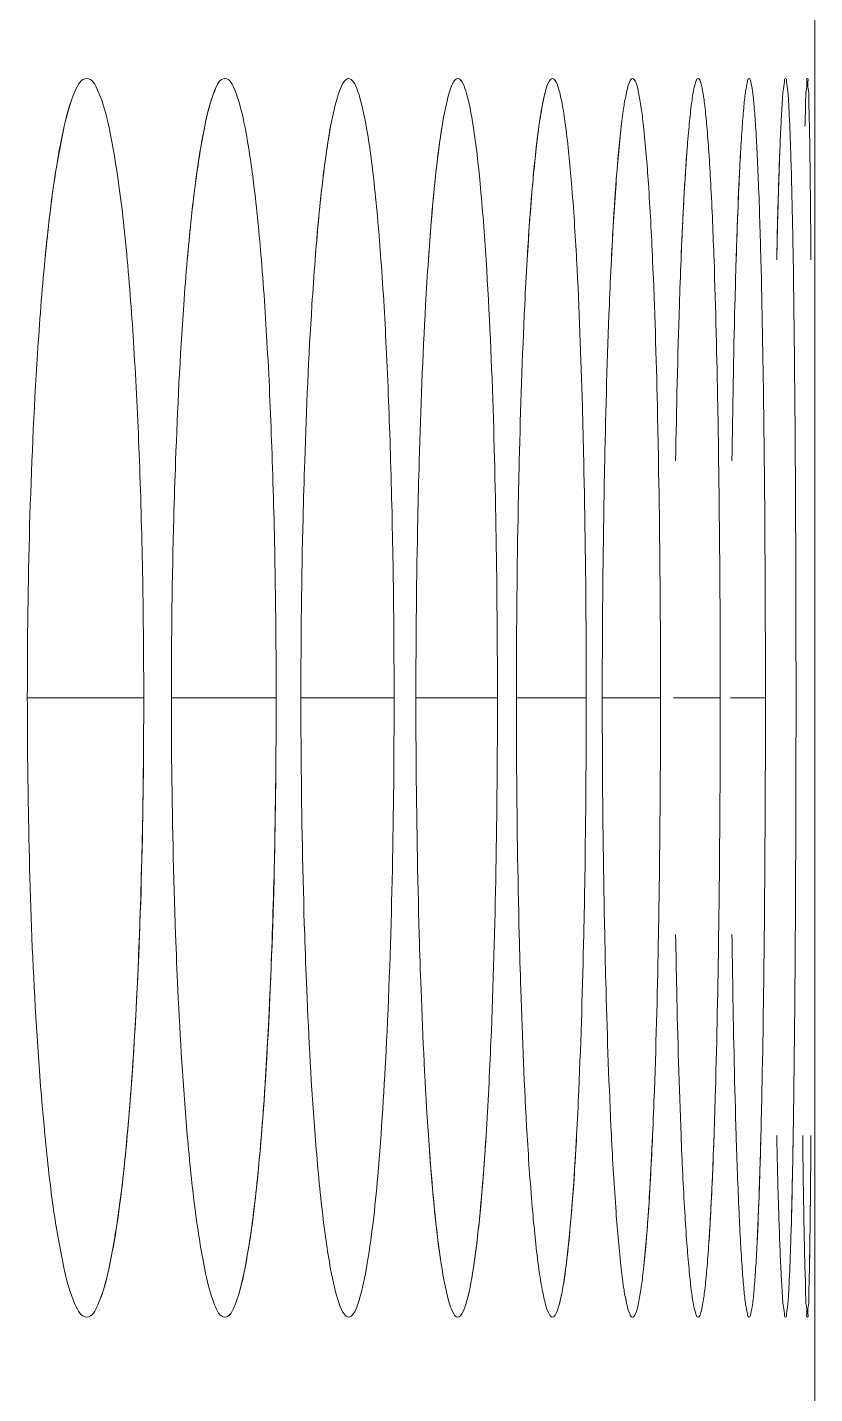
# Model space of a CAD drawing. Header units: millimetres. Extents: x 1177 to 4147, y 93 to 2194.
# Drawn here: x 2920 to 2923.81, y 1615.53 to 1622.15 of the extents above; entities that cross this region are included whole.
import ezdxf

# ---------------------------------------------------------------- set-up
doc = ezdxf.new("R2010")
doc.units = ezdxf.units.MM
doc.header["$LTSCALE"] = 0.1
doc.layers.get('0').update_dxf_attribs({"lineweight": 13})
doc.layers.add('标注', color=251, linetype='Continuous', lineweight=9)

msp = doc.modelspace()

# ---------------------------------------------------------------- linework, layer by layer
msp.add_line((2923.8102, 1348.8948), (2923.8102, 1914.8948))
at = {"layer": '标注'}
for p, q in [((2923.8102, 1621.9044), (2923.8102, 1622.3996)), ((2919.9962, 1618.9044), (2920.56, 1618.9044)), ((2919.9962, 1618.9044), (2920.56, 1618.9044)), ((2920.6939, 1618.9044), (2921.2015, 1618.9044)), ((2920.6939, 1618.9044), (2921.2015, 1618.9044)), ((2921.3214, 1618.9044), (2921.7727, 1618.9044)), ((2921.3214, 1618.9044), (2921.7727, 1618.9044)), ((2921.8784, 1618.9044), (2922.2734, 1618.9044)), ((2921.8784, 1618.9044), (2922.2734, 1618.9044)), ((2922.3651, 1618.9044), (2922.7037, 1618.9044)), ((2922.3651, 1618.9044), (2922.7037, 1618.9044)), ((2922.7813, 1618.9044), (2923.0635, 1618.9044)), ((2922.7813, 1618.9044), (2923.0635, 1618.9044)), ((2923.127, 1618.9044), (2923.3529, 1618.9044)), ((2923.127, 1618.9044), (2923.3529, 1618.9044)), ((2923.4023, 1618.9044), (2923.5716, 1618.9044)), ((2923.4023, 1618.9044), (2923.5716, 1618.9044)), ((2923.8102, 1615.4092), (2923.8102, 1615.9044))]:
    msp.add_line(p, q, dxfattribs=at)
for points, knots in [([(2920.2837, 1621.9044), (2920.2567, 1621.9044), (2920.2065, 1621.8049), (2920.1667, 1621.6467), (2920.1169, 1621.3631), (2920.0935, 1621.1491), (2920.0815, 1621.0251)], [0, 0, 0, 0, 0.088546, 0.285612, 0.592064, 1, 1, 1, 1]), ([(2920.2837, 1621.9044), (2920.2567, 1621.9044), (2920.2063, 1621.8044), (2920.1886, 1621.7313), (2920.1751, 1621.6727)], [0, 0, 0, 0, 0.310043, 1, 1, 1, 1]), ([(2920.56, 1618.9044), (2920.56, 1619.287), (2920.5505, 1619.8432), (2920.5175, 1620.5497), (2920.4848, 1620.9995), (2920.4467, 1621.3636), (2920.3987, 1621.6468), (2920.3602, 1621.8048), (2920.3106, 1621.9044), (2920.2837, 1621.9044)], [0, 0, 0, 0, 0.377854, 0.54897, 0.699037, 0.8219, 0.914152, 0.973419, 1, 1, 1, 1]), ([(2920.56, 1618.9044), (2920.56, 1619.287), (2920.5505, 1619.8432), (2920.5175, 1620.5497), (2920.4848, 1620.9995), (2920.4467, 1621.3636), (2920.3987, 1621.6468), (2920.3602, 1621.8048), (2920.3106, 1621.9044), (2920.2837, 1621.9044)], [0, 0, 0, 0, 0.377854, 0.54897, 0.699037, 0.8219, 0.914152, 0.973419, 1, 1, 1, 1]), ([(2920.9533, 1621.9044), (2920.9275, 1621.9044), (2920.8841, 1621.8016), (2920.8475, 1621.6474), (2920.8031, 1621.3623), (2920.7818, 1621.149), (2920.771, 1621.0251)], [0, 0, 0, 0, 0.085191, 0.282004, 0.589713, 1, 1, 1, 1]), ([(2920.9533, 1621.9044), (2920.9275, 1621.9044), (2920.884, 1621.801), (2920.8676, 1621.7311), (2920.8554, 1621.6727)], [0, 0, 0, 0, 0.302109, 1, 1, 1, 1]), ([(2921.2015, 1618.9044), (2921.2015, 1619.287), (2921.193, 1619.8431), (2921.1634, 1620.5495), (2921.1341, 1620.9996), (2921.0997, 1621.3629), (2921.0572, 1621.6475), (2921.0219, 1621.8015), (2920.9791, 1621.9044), (2920.9533, 1621.9044)], [0, 0, 0, 0, 0.378677, 0.550133, 0.700451, 0.823436, 0.915631, 0.974548, 1, 1, 1, 1]), ([(2921.2015, 1618.9044), (2921.2015, 1619.287), (2921.193, 1619.8431), (2921.1634, 1620.5495), (2921.1341, 1620.9996), (2921.0997, 1621.3629), (2921.0572, 1621.6475), (2921.0219, 1621.8015), (2920.9791, 1621.9044), (2920.9533, 1621.9044)], [0, 0, 0, 0, 0.378677, 0.550133, 0.700451, 0.823436, 0.915631, 0.974548, 1, 1, 1, 1]), ([(2921.5526, 1621.9044), (2921.5437, 1621.9044), (2921.5228, 1621.8833), (2921.4929, 1621.8066), (2921.4561, 1621.6387), (2921.4198, 1621.3659), (2921.3999, 1621.149), (2921.3902, 1621.0251)], [0, 0, 0, 0, 0.029553, 0.084292, 0.280407, 0.588536, 1, 1, 1, 1]), ([(2921.5526, 1621.9044), (2921.5437, 1621.9044), (2921.5228, 1621.8833), (2921.4929, 1621.8067), (2921.4763, 1621.7309), (2921.4655, 1621.6727)], [0, 0, 0, 0, 0.105409, 0.300624, 1, 1, 1, 1]), ([(2921.7727, 1618.9044), (2921.7727, 1619.287), (2921.7652, 1619.8428), (2921.7388, 1620.5499), (2921.7134, 1620.9981), (2921.6816, 1621.3662), (2921.6471, 1621.6388), (2921.6116, 1621.8066), (2921.5824, 1621.8833), (2921.5615, 1621.9044), (2921.5526, 1621.9044)], [0, 0, 0, 0, 0.37915, 0.550789, 0.701227, 0.824236, 0.916314, 0.974872, 0.991193, 1, 1, 1, 1]), ([(2921.7727, 1618.9044), (2921.7727, 1619.287), (2921.7652, 1619.8428), (2921.7388, 1620.5499), (2921.7134, 1620.9981), (2921.6816, 1621.3662), (2921.6471, 1621.6388), (2921.6116, 1621.8066), (2921.5824, 1621.8833), (2921.5615, 1621.9044), (2921.5526, 1621.9044)], [0, 0, 0, 0, 0.37915, 0.550789, 0.701227, 0.824236, 0.916314, 0.974872, 0.991193, 1, 1, 1, 1]), ([(2922.0816, 1621.9044), (2922.0734, 1621.9044), (2922.0549, 1621.882), (2922.0294, 1621.8066), (2921.9967, 1621.6379), (2921.9651, 1621.3659), (2921.9475, 1621.1489), (2921.9391, 1621.0251)], [0, 0, 0, 0, 0.027261, 0.081063, 0.277066, 0.586389, 1, 1, 1, 1]), ([(2922.0816, 1621.9044), (2922.0734, 1621.9044), (2922.0549, 1621.882), (2922.0294, 1621.8067), (2922.0146, 1621.7307), (2922.0052, 1621.6727)], [0, 0, 0, 0, 0.098407, 0.292591, 1, 1, 1, 1]), ([(2922.2184, 1621.0251), (2922.2106, 1621.1489), (2922.1942, 1621.3658), (2922.1644, 1621.6378), (2922.1329, 1621.8065), (2922.1081, 1621.8819), (2922.0897, 1621.9044), (2922.0816, 1621.9044)], [0, 0, 0, 0, 0.413839, 0.723224, 0.919125, 0.972822, 1, 1, 1, 1]), ([(2922.2184, 1621.0251), (2922.2106, 1621.1489), (2922.1942, 1621.3658), (2922.1644, 1621.6378), (2922.1329, 1621.8065), (2922.1081, 1621.8819), (2922.0897, 1621.9044), (2922.0816, 1621.9044)], [0, 0, 0, 0, 0.413839, 0.723224, 0.919125, 0.972822, 1, 1, 1, 1]), ([(2922.5401, 1621.9044), (2922.5326, 1621.9044), (2922.5168, 1621.8805), (2922.5043, 1621.8376), (2922.4877, 1621.7632), (2922.4653, 1621.6147), (2922.4396, 1621.3648), (2922.4248, 1621.1489), (2922.4175, 1621.0251)], [0, 0, 0, 0, 0.025054, 0.078013, 0.161195, 0.274032, 0.584445, 1, 1, 1, 1]), ([(2922.5401, 1621.9044), (2922.5326, 1621.9044), (2922.5168, 1621.8805), (2922.4954, 1621.8071), (2922.4825, 1621.7305), (2922.4744, 1621.6727)], [0, 0, 0, 0, 0.09147, 0.284797, 1, 1, 1, 1]), ([(2922.657, 1621.0251), (2922.6503, 1621.1489), (2922.6367, 1621.3648), (2922.6126, 1621.6147), (2922.5913, 1621.7632), (2922.5753, 1621.8375), (2922.5632, 1621.8804), (2922.5475, 1621.9044), (2922.5401, 1621.9044)], [0, 0, 0, 0, 0.41576, 0.726231, 0.839042, 0.922162, 0.975029, 1, 1, 1, 1]), ([(2922.657, 1621.0251), (2922.6503, 1621.1489), (2922.6367, 1621.3648), (2922.6126, 1621.6147), (2922.5913, 1621.7632), (2922.5753, 1621.8375), (2922.5632, 1621.8804), (2922.5475, 1621.9044), (2922.5401, 1621.9044)], [0, 0, 0, 0, 0.41576, 0.726231, 0.839042, 0.922162, 0.975029, 1, 1, 1, 1]), ([(2922.9281, 1621.9044), (2922.9212, 1621.9044), (2922.9085, 1621.8789), (2922.8981, 1621.8378), (2922.8843, 1621.7629), (2922.8655, 1621.6147), (2922.8441, 1621.3646), (2922.8316, 1621.1488), (2922.8254, 1621.0251)], [0, 0, 0, 0, 0.022981, 0.075216, 0.158211, 0.271196, 0.582643, 1, 1, 1, 1]), ([(2922.9281, 1621.9044), (2922.9213, 1621.9044), (2922.9085, 1621.8789), (2922.8981, 1621.8379), (2922.8843, 1621.7629), (2922.8771, 1621.706), (2922.8732, 1621.6727)], [0, 0, 0, 0, 0.084747, 0.277358, 0.583386, 1, 1, 1, 1]), ([(2923.0251, 1621.0251), (2923.0196, 1621.1488), (2923.0083, 1621.3645), (2922.9884, 1621.6147), (2922.9707, 1621.7628), (2922.9575, 1621.8378), (2922.9474, 1621.8788), (2922.9349, 1621.9044), (2922.9281, 1621.9044)], [0, 0, 0, 0, 0.417534, 0.729035, 0.841999, 0.924943, 0.977098, 1, 1, 1, 1]), ([(2923.0251, 1621.0251), (2923.0196, 1621.1488), (2923.0083, 1621.3645), (2922.9884, 1621.6147), (2922.9707, 1621.7628), (2922.9575, 1621.8378), (2922.9474, 1621.8788), (2922.9349, 1621.9044), (2922.9281, 1621.9044)], [0, 0, 0, 0, 0.417534, 0.729035, 0.841999, 0.924943, 0.977098, 1, 1, 1, 1]), ([(2923.2456, 1621.9044), (2923.2394, 1621.9044), (2923.2302, 1621.8771), (2923.2213, 1621.8382), (2923.2106, 1621.7624), (2923.2004, 1621.6644), (2923.1901, 1621.5384), (2923.176, 1621.3229), (2923.1679, 1621.1488), (2923.1629, 1621.0251)], [0, 0, 0, 0, 0.021098, 0.072729, 0.15558, 0.268707, 0.410947, 0.581076, 1, 1, 1, 1]), ([(2923.2456, 1621.9044), (2923.2394, 1621.9044), (2923.2302, 1621.8772), (2923.2213, 1621.8383), (2923.2106, 1621.7625), (2923.2047, 1621.7059), (2923.2016, 1621.6727)], [0, 0, 0, 0, 0.078524, 0.270667, 0.578998, 1, 1, 1, 1]), ([(2923.3226, 1621.0251), (2923.3183, 1621.1488), (2923.3111, 1621.3229), (2923.2984, 1621.5384), (2923.289, 1621.6644), (2923.2795, 1621.7624), (2923.2694, 1621.8382), (2923.2608, 1621.8771), (2923.2518, 1621.9044), (2923.2456, 1621.9044)], [0, 0, 0, 0, 0.419072, 0.589237, 0.731487, 0.844598, 0.927408, 0.978974, 1, 1, 1, 1]), ([(2923.3226, 1621.0251), (2923.3183, 1621.1488), (2923.3111, 1621.3229), (2923.2984, 1621.5384), (2923.289, 1621.6644), (2923.2795, 1621.7624), (2923.2694, 1621.8382), (2923.2608, 1621.8771), (2923.2518, 1621.9044), (2923.2456, 1621.9044)], [0, 0, 0, 0, 0.419072, 0.589237, 0.731487, 0.844598, 0.927408, 0.978974, 1, 1, 1, 1]), ([(2923.4926, 1621.9044), (2923.4868, 1621.9044), (2923.482, 1621.8755), (2923.4736, 1621.8388), (2923.4664, 1621.762), (2923.4583, 1621.6644), (2923.4506, 1621.5384), (2923.4399, 1621.3229), (2923.4337, 1621.1488), (2923.4299, 1621.0251)], [0, 0, 0, 0, 0.019483, 0.070636, 0.153385, 0.266641, 0.409187, 0.579773, 1, 1, 1, 1]), ([(2923.4926, 1621.9044), (2923.4868, 1621.9044), (2923.482, 1621.8755), (2923.4736, 1621.8388), (2923.4665, 1621.762), (2923.4617, 1621.7059), (2923.4593, 1621.6727)], [0, 0, 0, 0, 0.073071, 0.264912, 0.575251, 1, 1, 1, 1]), ([(2923.5497, 1621.0251), (2923.5465, 1621.1488), (2923.5413, 1621.3229), (2923.5318, 1621.5384), (2923.525, 1621.6644), (2923.5176, 1621.762), (2923.511, 1621.8388), (2923.503, 1621.8754), (2923.4983, 1621.9044), (2923.4926, 1621.9044)], [0, 0, 0, 0, 0.420342, 0.590956, 0.733511, 0.846755, 0.929474, 0.980577, 1, 1, 1, 1]), ([(2923.5497, 1621.0251), (2923.5465, 1621.1488), (2923.5413, 1621.3229), (2923.5318, 1621.5384), (2923.525, 1621.6644), (2923.5176, 1621.762), (2923.511, 1621.8388), (2923.503, 1621.8754), (2923.4983, 1621.9044), (2923.4926, 1621.9044)], [0, 0, 0, 0, 0.420342, 0.590956, 0.733511, 0.846755, 0.929474, 0.980577, 1, 1, 1, 1]), ([(2923.669, 1621.9044), (2923.6637, 1621.9044), (2923.6638, 1621.874), (2923.6551, 1621.8393), (2923.6519, 1621.7616), (2923.6457, 1621.6645), (2923.6407, 1621.5383), (2923.6331, 1621.3229), (2923.6289, 1621.1488), (2923.6263, 1621.0251)], [0, 0, 0, 0, 0.018224, 0.069031, 0.151713, 0.265072, 0.407854, 0.578787, 1, 1, 1, 1]), ([(2923.669, 1621.9044), (2923.6637, 1621.9044), (2923.6638, 1621.874), (2923.6551, 1621.8394), (2923.652, 1621.7616), (2923.6482, 1621.7059), (2923.6465, 1621.6727)], [0, 0, 0, 0, 0.068751, 0.260424, 0.572346, 1, 1, 1, 1]), ([(2923.7061, 1621.0251), (2923.7041, 1621.1488), (2923.7009, 1621.3229), (2923.6947, 1621.5383), (2923.6905, 1621.6645), (2923.685, 1621.7616), (2923.6824, 1621.8393), (2923.674, 1621.8739), (2923.6744, 1621.9044), (2923.669, 1621.9044)], [0, 0, 0, 0, 0.421292, 0.592245, 0.735033, 0.848385, 0.931046, 0.98182, 1, 1, 1, 1]), ([(2923.7061, 1621.0251), (2923.7041, 1621.1488), (2923.7009, 1621.3229), (2923.6947, 1621.5383), (2923.6905, 1621.6645), (2923.685, 1621.7616), (2923.6824, 1621.8393), (2923.674, 1621.8739), (2923.6744, 1621.9044), (2923.669, 1621.9044)], [0, 0, 0, 0, 0.421292, 0.592245, 0.735033, 0.848385, 0.931046, 0.98182, 1, 1, 1, 1]), ([(2923.7749, 1621.9044), (2923.7698, 1621.9044), (2923.7755, 1621.8729), (2923.7657, 1621.8398), (2923.7671, 1621.7613), (2923.7641, 1621.7059), (2923.7632, 1621.6727)], [0, 0, 0, 0, 0.06594, 0.257533, 0.570482, 1, 1, 1, 1]), ([(2923.792, 1621.0251), (2923.7912, 1621.1488), (2923.7899, 1621.3229), (2923.7869, 1621.5382), (2923.7856, 1621.6646), (2923.7816, 1621.7613), (2923.7836, 1621.8398), (2923.774, 1621.8729), (2923.78, 1621.9044), (2923.7749, 1621.9044)], [0, 0, 0, 0, 0.421877, 0.593041, 0.735975, 0.849398, 0.932031, 0.98261, 1, 1, 1, 1]), ([(2923.792, 1621.0251), (2923.7912, 1621.1488), (2923.7899, 1621.3229), (2923.7869, 1621.5382), (2923.7856, 1621.6646), (2923.7816, 1621.7613), (2923.7836, 1621.8398), (2923.774, 1621.8729), (2923.78, 1621.9044), (2923.7749, 1621.9044)], [0, 0, 0, 0, 0.421877, 0.593041, 0.735975, 0.849398, 0.932031, 0.98261, 1, 1, 1, 1]), ([(2920.1751, 1621.6727), (2920.1655, 1621.631), (2920.1232, 1621.4168), (2920.0984, 1621.1997), (2920.0815, 1621.0251)], [0, 0, 0, 0, 0.196008, 1, 1, 1, 1]), ([(2920.8554, 1621.6727), (2920.8468, 1621.6309), (2920.8086, 1621.4165), (2920.7862, 1621.1995), (2920.771, 1621.0251)], [0, 0, 0, 0, 0.195671, 1, 1, 1, 1]), ([(2921.4655, 1621.6727), (2921.4578, 1621.6309), (2921.4237, 1621.4161), (2921.4038, 1621.1994), (2921.3902, 1621.0251)], [0, 0, 0, 0, 0.195367, 1, 1, 1, 1]), ([(2922.0052, 1621.6727), (2921.9984, 1621.6309), (2921.9685, 1621.4159), (2921.951, 1621.1993), (2921.9391, 1621.0251)], [0, 0, 0, 0, 0.195095, 1, 1, 1, 1]), ([(2922.4744, 1621.6727), (2922.4686, 1621.6308), (2922.4428, 1621.4156), (2922.4278, 1621.1993), (2922.4175, 1621.0251)], [0, 0, 0, 0, 0.194857, 1, 1, 1, 1]), ([(2922.8732, 1621.6727), (2922.8684, 1621.6308), (2922.8467, 1621.4154), (2922.8341, 1621.1992), (2922.8254, 1621.0251)], [0, 0, 0, 0, 0.194653, 1, 1, 1, 1]), ([(2923.2016, 1621.6727), (2923.1976, 1621.6308), (2923.1802, 1621.4152), (2923.1699, 1621.1991), (2923.1629, 1621.0251)], [0, 0, 0, 0, 0.194485, 1, 1, 1, 1]), ([(2923.4593, 1621.6727), (2923.4563, 1621.6308), (2923.443, 1621.4151), (2923.4352, 1621.1991), (2923.4299, 1621.0251)], [0, 0, 0, 0, 0.194352, 1, 1, 1, 1]), ([(2923.6465, 1621.6727), (2923.6445, 1621.6308), (2923.6354, 1621.415), (2923.63, 1621.199), (2923.6263, 1621.0251)], [0, 0, 0, 0, 0.194256, 1, 1, 1, 1]), ([(2920.0815, 1621.0251), (2920.0669, 1620.8738), (2920.0135, 1620.1681), (2919.9962, 1619.46), (2919.9962, 1618.9044)], [0, 0, 0, 0, 0.214773, 1, 1, 1, 1]), ([(2920.0815, 1621.0251), (2920.0669, 1620.8738), (2920.0135, 1620.1681), (2919.9962, 1619.46), (2919.9962, 1618.9044)], [0, 0, 0, 0, 0.214773, 1, 1, 1, 1]), ([(2920.771, 1621.0251), (2920.7647, 1620.9525), (2920.7395, 1620.6284), (2920.7236, 1620.3037), (2920.7144, 1620.0517)], [0, 0, 0, 0, 0.224097, 1, 1, 1, 1]), ([(2920.771, 1621.0251), (2920.7647, 1620.9525), (2920.7395, 1620.6284), (2920.7236, 1620.3037), (2920.7144, 1620.0517)], [0, 0, 0, 0, 0.224097, 1, 1, 1, 1]), ([(2921.3902, 1621.0251), (2921.3846, 1620.9525), (2921.3621, 1620.6283), (2921.3479, 1620.3037), (2921.3397, 1620.0517)], [0, 0, 0, 0, 0.224036, 1, 1, 1, 1]), ([(2921.3902, 1621.0251), (2921.3846, 1620.9525), (2921.3621, 1620.6283), (2921.3479, 1620.3037), (2921.3397, 1620.0517)], [0, 0, 0, 0, 0.224036, 1, 1, 1, 1]), ([(2921.9391, 1621.0251), (2921.9341, 1620.9525), (2921.9143, 1620.6283), (2921.9018, 1620.3036), (2921.8946, 1620.0517)], [0, 0, 0, 0, 0.223981, 1, 1, 1, 1]), ([(2921.9391, 1621.0251), (2921.9341, 1620.9525), (2921.9143, 1620.6283), (2921.9018, 1620.3036), (2921.8946, 1620.0517)], [0, 0, 0, 0, 0.223981, 1, 1, 1, 1]), ([(2922.2734, 1618.9044), (2922.2734, 1619.0993), (2922.2685, 1619.8064), (2922.2508, 1620.5138), (2922.2184, 1621.0251)], [0, 0, 0, 0, 0.275612, 1, 1, 1, 1]), ([(2922.2734, 1618.9044), (2922.2734, 1619.0993), (2922.2685, 1619.8064), (2922.2508, 1620.5138), (2922.2184, 1621.0251)], [0, 0, 0, 0, 0.275612, 1, 1, 1, 1]), ([(2922.4175, 1621.0251), (2922.4132, 1620.9525), (2922.3961, 1620.6282), (2922.3853, 1620.3036), (2922.3791, 1620.0517)], [0, 0, 0, 0, 0.223934, 1, 1, 1, 1]), ([(2922.4175, 1621.0251), (2922.4132, 1620.9525), (2922.3961, 1620.6282), (2922.3853, 1620.3036), (2922.3791, 1620.0517)], [0, 0, 0, 0, 0.223934, 1, 1, 1, 1]), ([(2922.6915, 1620.0517), (2922.6896, 1620.1404), (2922.6815, 1620.465), (2922.6697, 1620.7895), (2922.657, 1621.0251)], [0, 0, 0, 0, 0.273401, 1, 1, 1, 1]), ([(2922.6915, 1620.0517), (2922.6896, 1620.1404), (2922.6815, 1620.465), (2922.6697, 1620.7895), (2922.657, 1621.0251)], [0, 0, 0, 0, 0.273401, 1, 1, 1, 1]), ([(2922.8254, 1621.0251), (2922.8218, 1620.9525), (2922.8075, 1620.6281), (2922.7984, 1620.3036), (2922.7931, 1620.0517)], [0, 0, 0, 0, 0.223894, 1, 1, 1, 1]), ([(2922.8254, 1621.0251), (2922.8218, 1620.9525), (2922.8075, 1620.6281), (2922.7984, 1620.3036), (2922.7931, 1620.0517)], [0, 0, 0, 0, 0.223894, 1, 1, 1, 1]), ([(2923.0535, 1620.0517), (2923.0519, 1620.1404), (2923.0453, 1620.4649), (2923.0355, 1620.7894), (2923.0251, 1621.0251)], [0, 0, 0, 0, 0.27343, 1, 1, 1, 1]), ([(2923.0535, 1620.0517), (2923.0519, 1620.1404), (2923.0453, 1620.4649), (2923.0355, 1620.7894), (2923.0251, 1621.0251)], [0, 0, 0, 0, 0.27343, 1, 1, 1, 1]), ([(2923.1629, 1621.0251), (2923.16, 1620.9524), (2923.1483, 1620.6281), (2923.1409, 1620.3036), (2923.1366, 1620.0517)], [0, 0, 0, 0, 0.22386, 1, 1, 1, 1]), ([(2923.1629, 1621.0251), (2923.16, 1620.9524), (2923.1483, 1620.6281), (2923.1409, 1620.3036), (2923.1366, 1620.0517)], [0, 0, 0, 0, 0.22386, 1, 1, 1, 1]), ([(2923.345, 1620.0517), (2923.3438, 1620.1404), (2923.3385, 1620.4649), (2923.3309, 1620.7894), (2923.3226, 1621.0251)], [0, 0, 0, 0, 0.273454, 1, 1, 1, 1]), ([(2923.345, 1620.0517), (2923.3438, 1620.1404), (2923.3385, 1620.4649), (2923.3309, 1620.7894), (2923.3226, 1621.0251)], [0, 0, 0, 0, 0.273454, 1, 1, 1, 1]), ([(2923.4299, 1621.0251), (2923.4276, 1620.9524), (2923.4187, 1620.628), (2923.413, 1620.3035), (2923.4097, 1620.0517)], [0, 0, 0, 0, 0.223834, 1, 1, 1, 1]), ([(2923.4299, 1621.0251), (2923.4276, 1620.9524), (2923.4187, 1620.628), (2923.413, 1620.3035), (2923.4097, 1620.0517)], [0, 0, 0, 0, 0.223834, 1, 1, 1, 1]), ([(2923.566, 1620.0517), (2923.5651, 1620.1404), (2923.5613, 1620.4649), (2923.5557, 1620.7894), (2923.5497, 1621.0251)], [0, 0, 0, 0, 0.273472, 1, 1, 1, 1]), ([(2923.566, 1620.0517), (2923.5651, 1620.1404), (2923.5613, 1620.4649), (2923.5557, 1620.7894), (2923.5497, 1621.0251)], [0, 0, 0, 0, 0.273472, 1, 1, 1, 1]), ([(2923.7164, 1620.0517), (2923.7158, 1620.1404), (2923.7134, 1620.4649), (2923.71, 1620.7893), (2923.7061, 1621.0251)], [0, 0, 0, 0, 0.273485, 1, 1, 1, 1]), ([(2923.7164, 1620.0517), (2923.7158, 1620.1404), (2923.7134, 1620.4649), (2923.71, 1620.7893), (2923.7061, 1621.0251)], [0, 0, 0, 0, 0.273485, 1, 1, 1, 1]), ([(2920.7144, 1620.0517), (2920.711, 1619.9593), (2920.699, 1619.577), (2920.6939, 1619.1945), (2920.6939, 1618.9044)], [0, 0, 0, 0, 0.241638, 1, 1, 1, 1]), ([(2920.7144, 1620.0517), (2920.711, 1619.9593), (2920.699, 1619.577), (2920.6939, 1619.1945), (2920.6939, 1618.9044)], [0, 0, 0, 0, 0.241638, 1, 1, 1, 1]), ([(2921.3397, 1620.0517), (2921.3366, 1619.9593), (2921.3259, 1619.577), (2921.3214, 1619.1945), (2921.3214, 1618.9044)], [0, 0, 0, 0, 0.241623, 1, 1, 1, 1]), ([(2921.3397, 1620.0517), (2921.3366, 1619.9593), (2921.3259, 1619.577), (2921.3214, 1619.1945), (2921.3214, 1618.9044)], [0, 0, 0, 0, 0.241623, 1, 1, 1, 1]), ([(2921.8946, 1620.0517), (2921.8919, 1619.9593), (2921.8824, 1619.577), (2921.8784, 1619.1945), (2921.8784, 1618.9044)], [0, 0, 0, 0, 0.241609, 1, 1, 1, 1]), ([(2921.8946, 1620.0517), (2921.8919, 1619.9593), (2921.8824, 1619.577), (2921.8784, 1619.1945), (2921.8784, 1618.9044)], [0, 0, 0, 0, 0.241609, 1, 1, 1, 1]), ([(2922.3791, 1620.0517), (2922.3768, 1619.9593), (2922.3686, 1619.5769), (2922.3651, 1619.1945), (2922.3651, 1618.9044)], [0, 0, 0, 0, 0.241597, 1, 1, 1, 1]), ([(2922.3791, 1620.0517), (2922.3768, 1619.9593), (2922.3686, 1619.5769), (2922.3651, 1619.1945), (2922.3651, 1618.9044)], [0, 0, 0, 0, 0.241597, 1, 1, 1, 1]), ([(2922.7037, 1618.9044), (2922.7037, 1619.0024), (2922.7027, 1619.3848), (2922.6978, 1619.7673), (2922.6915, 1620.0517)], [0, 0, 0, 0, 0.25612, 1, 1, 1, 1]), ([(2922.7037, 1618.9044), (2922.7037, 1619.0024), (2922.7027, 1619.3848), (2922.6978, 1619.7673), (2922.6915, 1620.0517)], [0, 0, 0, 0, 0.25612, 1, 1, 1, 1]), ([(2922.7931, 1620.0517), (2922.7912, 1619.9593), (2922.7842, 1619.5769), (2922.7813, 1619.1945), (2922.7813, 1618.9044)], [0, 0, 0, 0, 0.241587, 1, 1, 1, 1]), ([(2922.7931, 1620.0517), (2922.7912, 1619.9593), (2922.7842, 1619.5769), (2922.7813, 1619.1945), (2922.7813, 1618.9044)], [0, 0, 0, 0, 0.241587, 1, 1, 1, 1]), ([(2923.0635, 1618.9044), (2923.0635, 1619.0024), (2923.0627, 1619.3848), (2923.0587, 1619.7672), (2923.0535, 1620.0517)], [0, 0, 0, 0, 0.256125, 1, 1, 1, 1]), ([(2923.0635, 1618.9044), (2923.0635, 1619.0024), (2923.0627, 1619.3848), (2923.0587, 1619.7672), (2923.0535, 1620.0517)], [0, 0, 0, 0, 0.256125, 1, 1, 1, 1]), ([(2923.3529, 1618.9044), (2923.3529, 1619.0024), (2923.3522, 1619.3848), (2923.349, 1619.7672), (2923.345, 1620.0517)], [0, 0, 0, 0, 0.25613, 1, 1, 1, 1]), ([(2923.3529, 1618.9044), (2923.3529, 1619.0024), (2923.3522, 1619.3848), (2923.349, 1619.7672), (2923.345, 1620.0517)], [0, 0, 0, 0, 0.25613, 1, 1, 1, 1]), ([(2923.5716, 1618.9044), (2923.5716, 1619.0024), (2923.5711, 1619.3848), (2923.5689, 1619.7672), (2923.566, 1620.0517)], [0, 0, 0, 0, 0.256133, 1, 1, 1, 1]), ([(2923.5716, 1618.9044), (2923.5716, 1619.0024), (2923.5711, 1619.3848), (2923.5689, 1619.7672), (2923.566, 1620.0517)], [0, 0, 0, 0, 0.256133, 1, 1, 1, 1]), ([(2923.7198, 1618.9044), (2923.7198, 1619.0024), (2923.7195, 1619.3848), (2923.7182, 1619.7672), (2923.7164, 1620.0517)], [0, 0, 0, 0, 0.256135, 1, 1, 1, 1]), ([(2923.7198, 1618.9044), (2923.7198, 1619.0024), (2923.7195, 1619.3848), (2923.7182, 1619.7672), (2923.7164, 1620.0517)], [0, 0, 0, 0, 0.256135, 1, 1, 1, 1]), ([(2919.9962, 1618.9044), (2919.9962, 1618.7095), (2920.0039, 1618.0021), (2920.0323, 1617.2941), (2920.0815, 1616.7838)], [0, 0, 0, 0, 0.275462, 1, 1, 1, 1]), ([(2919.9962, 1618.9044), (2919.9962, 1618.7095), (2920.0039, 1618.0021), (2920.0323, 1617.2941), (2920.0815, 1616.7838)], [0, 0, 0, 0, 0.275462, 1, 1, 1, 1]), ([(2920.2837, 1615.9044), (2920.3106, 1615.9044), (2920.3602, 1616.004), (2920.3987, 1616.1621), (2920.4467, 1616.4452), (2920.4848, 1616.8094), (2920.5175, 1617.2592), (2920.5505, 1617.9657), (2920.56, 1618.5218), (2920.56, 1618.9044)], [0, 0, 0, 0, 0.026581, 0.085848, 0.1781, 0.300963, 0.45103, 0.622146, 1, 1, 1, 1]), ([(2920.3906, 1616.1362), (2920.4237, 1616.2844), (2920.4724, 1616.6518), (2920.5434, 1617.5744), (2920.56, 1618.3486), (2920.56, 1618.9044)], [0, 0, 0, 0, 0.1641, 0.399476, 1, 1, 1, 1]), ([(2920.6939, 1618.9044), (2920.6939, 1618.8065), (2920.6957, 1618.424), (2920.704, 1618.0415), (2920.7144, 1617.7572)], [0, 0, 0, 0, 0.256091, 1, 1, 1, 1]), ([(2920.6939, 1618.9044), (2920.6939, 1618.8065), (2920.6957, 1618.424), (2920.704, 1618.0415), (2920.7144, 1617.7572)], [0, 0, 0, 0, 0.256091, 1, 1, 1, 1]), ([(2920.9533, 1615.9044), (2920.9791, 1615.9044), (2921.0219, 1616.0074), (2921.0572, 1616.1613), (2921.0997, 1616.446), (2921.1341, 1616.8093), (2921.1634, 1617.2593), (2921.193, 1617.9657), (2921.2015, 1618.5219), (2921.2015, 1618.9044)], [0, 0, 0, 0, 0.025452, 0.084369, 0.176564, 0.299549, 0.449867, 0.621323, 1, 1, 1, 1]), ([(2921.0495, 1616.1362), (2921.0793, 1616.2848), (2921.123, 1616.6521), (2921.1867, 1617.5747), (2921.2015, 1618.3487), (2921.2015, 1618.9044)], [0, 0, 0, 0, 0.163823, 0.399177, 1, 1, 1, 1]), ([(2921.3214, 1618.9044), (2921.3214, 1618.8065), (2921.3229, 1618.424), (2921.3304, 1618.0415), (2921.3397, 1617.7572)], [0, 0, 0, 0, 0.2561, 1, 1, 1, 1]), ([(2921.3214, 1618.9044), (2921.3214, 1618.8065), (2921.3229, 1618.424), (2921.3304, 1618.0415), (2921.3397, 1617.7572)], [0, 0, 0, 0, 0.2561, 1, 1, 1, 1]), ([(2921.638, 1616.1362), (2921.6645, 1616.2851), (2921.7032, 1616.6524), (2921.7596, 1617.575), (2921.7727, 1618.3487), (2921.7727, 1618.9044)], [0, 0, 0, 0, 0.163574, 0.39891, 1, 1, 1, 1]), ([(2921.638, 1616.1362), (2921.6645, 1616.2851), (2921.7032, 1616.6524), (2921.7596, 1617.575), (2921.7727, 1618.3487), (2921.7727, 1618.9044)], [0, 0, 0, 0, 0.163574, 0.39891, 1, 1, 1, 1]), ([(2921.8784, 1618.9044), (2921.8784, 1618.8065), (2921.8798, 1618.424), (2921.8864, 1618.0416), (2921.8946, 1617.7572)], [0, 0, 0, 0, 0.256108, 1, 1, 1, 1]), ([(2921.8784, 1618.9044), (2921.8784, 1618.8065), (2921.8798, 1618.424), (2921.8864, 1618.0416), (2921.8946, 1617.7572)], [0, 0, 0, 0, 0.256108, 1, 1, 1, 1]), ([(2922.2184, 1616.7838), (2922.228, 1616.9352), (2922.2627, 1617.6416), (2922.2734, 1618.3489), (2922.2734, 1618.9044)], [0, 0, 0, 0, 0.214516, 1, 1, 1, 1]), ([(2922.2184, 1616.7838), (2922.228, 1616.9352), (2922.2627, 1617.6416), (2922.2734, 1618.3489), (2922.2734, 1618.9044)], [0, 0, 0, 0, 0.214516, 1, 1, 1, 1]), ([(2922.3651, 1618.9044), (2922.3651, 1618.8065), (2922.3663, 1618.424), (2922.372, 1618.0416), (2922.3791, 1617.7572)], [0, 0, 0, 0, 0.256115, 1, 1, 1, 1]), ([(2922.3651, 1618.9044), (2922.3651, 1618.8065), (2922.3663, 1618.424), (2922.372, 1618.0416), (2922.3791, 1617.7572)], [0, 0, 0, 0, 0.256115, 1, 1, 1, 1]), ([(2922.6915, 1617.7572), (2922.6936, 1617.8495), (2922.7008, 1618.2319), (2922.7037, 1618.6144), (2922.7037, 1618.9044)], [0, 0, 0, 0, 0.241589, 1, 1, 1, 1]), ([(2922.6915, 1617.7572), (2922.6936, 1617.8495), (2922.7008, 1618.2319), (2922.7037, 1618.6144), (2922.7037, 1618.9044)], [0, 0, 0, 0, 0.241589, 1, 1, 1, 1]), ([(2922.7813, 1618.9044), (2922.7813, 1618.8065), (2922.7823, 1618.424), (2922.7871, 1618.0416), (2922.7931, 1617.7572)], [0, 0, 0, 0, 0.256121, 1, 1, 1, 1]), ([(2922.7813, 1618.9044), (2922.7813, 1618.8065), (2922.7823, 1618.424), (2922.7871, 1618.0416), (2922.7931, 1617.7572)], [0, 0, 0, 0, 0.256121, 1, 1, 1, 1]), ([(2923.0535, 1617.7572), (2923.0552, 1617.8495), (2923.0611, 1618.2319), (2923.0635, 1618.6144), (2923.0635, 1618.9044)], [0, 0, 0, 0, 0.241581, 1, 1, 1, 1]), ([(2923.0535, 1617.7572), (2923.0552, 1617.8495), (2923.0611, 1618.2319), (2923.0635, 1618.6144), (2923.0635, 1618.9044)], [0, 0, 0, 0, 0.241581, 1, 1, 1, 1]), ([(2923.345, 1617.7572), (2923.3463, 1617.8495), (2923.351, 1618.2319), (2923.3529, 1618.6144), (2923.3529, 1618.9044)], [0, 0, 0, 0, 0.241574, 1, 1, 1, 1]), ([(2923.345, 1617.7572), (2923.3463, 1617.8495), (2923.351, 1618.2319), (2923.3529, 1618.6144), (2923.3529, 1618.9044)], [0, 0, 0, 0, 0.241574, 1, 1, 1, 1]), ([(2923.566, 1617.7572), (2923.5669, 1617.8495), (2923.5703, 1618.232), (2923.5716, 1618.6144), (2923.5716, 1618.9044)], [0, 0, 0, 0, 0.241568, 1, 1, 1, 1]), ([(2923.566, 1617.7572), (2923.5669, 1617.8495), (2923.5703, 1618.232), (2923.5716, 1618.6144), (2923.5716, 1618.9044)], [0, 0, 0, 0, 0.241568, 1, 1, 1, 1]), ([(2923.7164, 1617.7572), (2923.7169, 1617.8495), (2923.719, 1618.232), (2923.7198, 1618.6144), (2923.7198, 1618.9044)], [0, 0, 0, 0, 0.241564, 1, 1, 1, 1]), ([(2923.7164, 1617.7572), (2923.7169, 1617.8495), (2923.719, 1618.232), (2923.7198, 1618.6144), (2923.7198, 1618.9044)], [0, 0, 0, 0, 0.241564, 1, 1, 1, 1]), ([(2920.7144, 1617.7572), (2920.7176, 1617.6684), (2920.7311, 1617.3437), (2920.7505, 1617.0191), (2920.771, 1616.7838)], [0, 0, 0, 0, 0.273252, 1, 1, 1, 1]), ([(2920.7144, 1617.7572), (2920.7176, 1617.6684), (2920.7311, 1617.3437), (2920.7505, 1617.0191), (2920.771, 1616.7838)], [0, 0, 0, 0, 0.273252, 1, 1, 1, 1]), ([(2921.3397, 1617.7572), (2921.3425, 1617.6684), (2921.3546, 1617.3437), (2921.3719, 1617.0192), (2921.3902, 1616.7838)], [0, 0, 0, 0, 0.273301, 1, 1, 1, 1]), ([(2921.3397, 1617.7572), (2921.3425, 1617.6684), (2921.3546, 1617.3437), (2921.3719, 1617.0192), (2921.3902, 1616.7838)], [0, 0, 0, 0, 0.273301, 1, 1, 1, 1]), ([(2921.8946, 1617.7572), (2921.8971, 1617.6684), (2921.9077, 1617.3438), (2921.923, 1617.0193), (2921.9391, 1616.7838)], [0, 0, 0, 0, 0.273345, 1, 1, 1, 1]), ([(2921.8946, 1617.7572), (2921.8971, 1617.6684), (2921.9077, 1617.3438), (2921.923, 1617.0193), (2921.9391, 1616.7838)], [0, 0, 0, 0, 0.273345, 1, 1, 1, 1]), ([(2922.3791, 1617.7572), (2922.3813, 1617.6684), (2922.3904, 1617.3438), (2922.4036, 1617.0193), (2922.4175, 1616.7838)], [0, 0, 0, 0, 0.273383, 1, 1, 1, 1]), ([(2922.3791, 1617.7572), (2922.3813, 1617.6684), (2922.3904, 1617.3438), (2922.4036, 1617.0193), (2922.4175, 1616.7838)], [0, 0, 0, 0, 0.273383, 1, 1, 1, 1]), ([(2922.657, 1616.7838), (2922.6609, 1616.8564), (2922.6764, 1617.1807), (2922.686, 1617.5053), (2922.6915, 1617.7572)], [0, 0, 0, 0, 0.223913, 1, 1, 1, 1]), ([(2922.657, 1616.7838), (2922.6609, 1616.8564), (2922.6764, 1617.1807), (2922.686, 1617.5053), (2922.6915, 1617.7572)], [0, 0, 0, 0, 0.223913, 1, 1, 1, 1]), ([(2922.7931, 1617.7572), (2922.7949, 1617.6684), (2922.8027, 1617.3439), (2922.8138, 1617.0194), (2922.8254, 1616.7838)], [0, 0, 0, 0, 0.273415, 1, 1, 1, 1]), ([(2922.7931, 1617.7572), (2922.7949, 1617.6684), (2922.8027, 1617.3439), (2922.8138, 1617.0194), (2922.8254, 1616.7838)], [0, 0, 0, 0, 0.273415, 1, 1, 1, 1]), ([(2923.0251, 1616.7838), (2923.0283, 1616.8564), (2923.0411, 1617.1807), (2923.049, 1617.5053), (2923.0535, 1617.7572)], [0, 0, 0, 0, 0.223876, 1, 1, 1, 1]), ([(2923.0251, 1616.7838), (2923.0283, 1616.8564), (2923.0411, 1617.1807), (2923.049, 1617.5053), (2923.0535, 1617.7572)], [0, 0, 0, 0, 0.223876, 1, 1, 1, 1]), ([(2923.1366, 1617.7572), (2923.1382, 1617.6684), (2923.1444, 1617.3439), (2923.1534, 1617.0194), (2923.1629, 1616.7838)], [0, 0, 0, 0, 0.273442, 1, 1, 1, 1]), ([(2923.1366, 1617.7572), (2923.1382, 1617.6684), (2923.1444, 1617.3439), (2923.1534, 1617.0194), (2923.1629, 1616.7838)], [0, 0, 0, 0, 0.273442, 1, 1, 1, 1]), ([(2923.3226, 1616.7838), (2923.3252, 1616.8564), (2923.3353, 1617.1808), (2923.3415, 1617.5053), (2923.345, 1617.7572)], [0, 0, 0, 0, 0.223846, 1, 1, 1, 1]), ([(2923.3226, 1616.7838), (2923.3252, 1616.8564), (2923.3353, 1617.1808), (2923.3415, 1617.5053), (2923.345, 1617.7572)], [0, 0, 0, 0, 0.223846, 1, 1, 1, 1]), ([(2923.4097, 1617.7572), (2923.4108, 1617.6684), (2923.4157, 1617.3439), (2923.4226, 1617.0195), (2923.4299, 1616.7838)], [0, 0, 0, 0, 0.273463, 1, 1, 1, 1]), ([(2923.4097, 1617.7572), (2923.4108, 1617.6684), (2923.4157, 1617.3439), (2923.4226, 1617.0195), (2923.4299, 1616.7838)], [0, 0, 0, 0, 0.273463, 1, 1, 1, 1]), ([(2923.5497, 1616.7838), (2923.5515, 1616.8564), (2923.5589, 1617.1808), (2923.5634, 1617.5053), (2923.566, 1617.7572)], [0, 0, 0, 0, 0.223823, 1, 1, 1, 1]), ([(2923.5497, 1616.7838), (2923.5515, 1616.8564), (2923.5589, 1617.1808), (2923.5634, 1617.5053), (2923.566, 1617.7572)], [0, 0, 0, 0, 0.223823, 1, 1, 1, 1]), ([(2923.7061, 1616.7838), (2923.7073, 1616.8564), (2923.712, 1617.1808), (2923.7148, 1617.5053), (2923.7164, 1617.7572)], [0, 0, 0, 0, 0.223807, 1, 1, 1, 1]), ([(2923.7061, 1616.7838), (2923.7073, 1616.8564), (2923.712, 1617.1808), (2923.7148, 1617.5053), (2923.7164, 1617.7572)], [0, 0, 0, 0, 0.223807, 1, 1, 1, 1]), ([(2920.0815, 1616.7838), (2920.0935, 1616.6598), (2920.1169, 1616.4457), (2920.1667, 1616.1622), (2920.2065, 1616.004), (2920.2567, 1615.9044), (2920.2837, 1615.9044)], [0, 0, 0, 0, 0.407936, 0.714388, 0.911454, 1, 1, 1, 1]), ([(2920.0815, 1616.7838), (2920.0935, 1616.6598), (2920.1169, 1616.4457), (2920.1667, 1616.1622), (2920.2065, 1616.004), (2920.2567, 1615.9044), (2920.2837, 1615.9044)], [0, 0, 0, 0, 0.407936, 0.714388, 0.911454, 1, 1, 1, 1]), ([(2920.771, 1616.7838), (2920.7818, 1616.6598), (2920.8031, 1616.4465), (2920.8475, 1616.1615), (2920.8841, 1616.0073), (2920.9275, 1615.9044), (2920.9533, 1615.9044)], [0, 0, 0, 0, 0.410287, 0.717996, 0.914809, 1, 1, 1, 1]), ([(2920.771, 1616.7838), (2920.7818, 1616.6598), (2920.8031, 1616.4465), (2920.8475, 1616.1615), (2920.8841, 1616.0073), (2920.9275, 1615.9044), (2920.9533, 1615.9044)], [0, 0, 0, 0, 0.410287, 0.717996, 0.914809, 1, 1, 1, 1]), ([(2921.3902, 1616.7838), (2921.3999, 1616.6599), (2921.4198, 1616.443), (2921.4561, 1616.1702), (2921.4929, 1616.0022), (2921.5228, 1615.9256), (2921.5437, 1615.9044), (2921.5526, 1615.9044)], [0, 0, 0, 0, 0.411464, 0.719593, 0.915708, 0.970447, 1, 1, 1, 1]), ([(2921.3902, 1616.7838), (2921.3999, 1616.6599), (2921.4198, 1616.443), (2921.4561, 1616.1702), (2921.4929, 1616.0022), (2921.5228, 1615.9256), (2921.5437, 1615.9044), (2921.5526, 1615.9044)], [0, 0, 0, 0, 0.411464, 0.719593, 0.915708, 0.970447, 1, 1, 1, 1]), ([(2921.9391, 1616.7838), (2921.9475, 1616.6599), (2921.9651, 1616.443), (2921.9967, 1616.171), (2922.0294, 1616.0022), (2922.0549, 1615.9269), (2922.0734, 1615.9044), (2922.0816, 1615.9044)], [0, 0, 0, 0, 0.413611, 0.722934, 0.918937, 0.972739, 1, 1, 1, 1]), ([(2921.9391, 1616.7838), (2921.9435, 1616.7181), (2921.96, 1616.5018), (2921.981, 1616.2854), (2922.0052, 1616.1362)], [0, 0, 0, 0, 0.303324, 1, 1, 1, 1]), ([(2922.0816, 1615.9044), (2922.0897, 1615.9044), (2922.1081, 1615.9269), (2922.1329, 1616.0023), (2922.1644, 1616.171), (2922.1942, 1616.443), (2922.2106, 1616.66), (2922.2184, 1616.7838)], [0, 0, 0, 0, 0.027178, 0.080875, 0.276776, 0.586161, 1, 1, 1, 1]), ([(2922.1562, 1616.1362), (2922.1627, 1616.178), (2922.1911, 1616.3931), (2922.2074, 1616.6095), (2922.2184, 1616.7838)], [0, 0, 0, 0, 0.195029, 1, 1, 1, 1]), ([(2922.4175, 1616.7838), (2922.4248, 1616.66), (2922.4396, 1616.444), (2922.4653, 1616.1941), (2922.4877, 1616.0456), (2922.5043, 1615.9713), (2922.5168, 1615.9284), (2922.5326, 1615.9044), (2922.5401, 1615.9044)], [0, 0, 0, 0, 0.415555, 0.725968, 0.838805, 0.921987, 0.974946, 1, 1, 1, 1]), ([(2922.4175, 1616.7838), (2922.4248, 1616.66), (2922.4396, 1616.444), (2922.4653, 1616.1941), (2922.4877, 1616.0456), (2922.5043, 1615.9713), (2922.5168, 1615.9284), (2922.5326, 1615.9044), (2922.5401, 1615.9044)], [0, 0, 0, 0, 0.415555, 0.725968, 0.838805, 0.921987, 0.974946, 1, 1, 1, 1]), ([(2922.5401, 1615.9044), (2922.5475, 1615.9044), (2922.5632, 1615.9284), (2922.5753, 1615.9713), (2922.5913, 1616.0456), (2922.6126, 1616.1942), (2922.6367, 1616.4441), (2922.6503, 1616.66), (2922.657, 1616.7838)], [0, 0, 0, 0, 0.024971, 0.077838, 0.160958, 0.273769, 0.58424, 1, 1, 1, 1]), ([(2922.6039, 1616.1362), (2922.6094, 1616.178), (2922.6338, 1616.3933), (2922.6476, 1616.6096), (2922.657, 1616.7838)], [0, 0, 0, 0, 0.1948, 1, 1, 1, 1]), ([(2922.8254, 1616.7838), (2922.8316, 1616.66), (2922.8441, 1616.4443), (2922.8655, 1616.1941), (2922.8843, 1616.046), (2922.8981, 1615.971), (2922.9085, 1615.93), (2922.9212, 1615.9044), (2922.9281, 1615.9044)], [0, 0, 0, 0, 0.417357, 0.728804, 0.841789, 0.924784, 0.977019, 1, 1, 1, 1]), ([(2922.8254, 1616.7838), (2922.8316, 1616.66), (2922.8441, 1616.4443), (2922.8655, 1616.1941), (2922.8843, 1616.046), (2922.8981, 1615.971), (2922.9085, 1615.93), (2922.9212, 1615.9044), (2922.9281, 1615.9044)], [0, 0, 0, 0, 0.417357, 0.728804, 0.841789, 0.924784, 0.977019, 1, 1, 1, 1]), ([(2922.9281, 1615.9044), (2922.9349, 1615.9044), (2922.9474, 1615.93), (2922.9575, 1615.971), (2922.9707, 1616.046), (2922.9884, 1616.1941), (2923.0083, 1616.4443), (2923.0196, 1616.66), (2923.0251, 1616.7838)], [0, 0, 0, 0, 0.022902, 0.075057, 0.158001, 0.270965, 0.582466, 1, 1, 1, 1]), ([(2922.9811, 1616.1362), (2922.9857, 1616.178), (2923.0059, 1616.3935), (2923.0173, 1616.6097), (2923.0251, 1616.7838)], [0, 0, 0, 0, 0.194606, 1, 1, 1, 1]), ([(2923.1629, 1616.7838), (2923.1679, 1616.66), (2923.176, 1616.4859), (2923.1901, 1616.2704), (2923.2004, 1616.1445), (2923.2106, 1616.0464), (2923.2213, 1615.9706), (2923.2302, 1615.9317), (2923.2394, 1615.9044), (2923.2456, 1615.9044)], [0, 0, 0, 0, 0.418924, 0.589053, 0.731293, 0.84442, 0.927271, 0.978902, 1, 1, 1, 1]), ([(2923.1629, 1616.7838), (2923.1679, 1616.66), (2923.176, 1616.4859), (2923.1901, 1616.2704), (2923.2004, 1616.1445), (2923.2106, 1616.0464), (2923.2213, 1615.9706), (2923.2302, 1615.9317), (2923.2394, 1615.9044), (2923.2456, 1615.9044)], [0, 0, 0, 0, 0.418924, 0.589053, 0.731293, 0.84442, 0.927271, 0.978902, 1, 1, 1, 1]), ([(2923.2456, 1615.9044), (2923.2518, 1615.9044), (2923.2608, 1615.9317), (2923.2694, 1615.9706), (2923.2795, 1616.0464), (2923.289, 1616.1445), (2923.2984, 1616.2704), (2923.3111, 1616.4859), (2923.3183, 1616.66), (2923.3226, 1616.7838)], [0, 0, 0, 0, 0.021026, 0.072592, 0.155402, 0.268513, 0.410763, 0.580928, 1, 1, 1, 1]), ([(2923.2879, 1616.1362), (2923.2915, 1616.1781), (2923.3075, 1616.3937), (2923.3165, 1616.6097), (2923.3226, 1616.7838)], [0, 0, 0, 0, 0.194447, 1, 1, 1, 1]), ([(2923.4299, 1616.7838), (2923.4337, 1616.6601), (2923.4399, 1616.4859), (2923.4506, 1616.2705), (2923.4583, 1616.1444), (2923.4664, 1616.0468), (2923.4736, 1615.9701), (2923.482, 1615.9334), (2923.4868, 1615.9044), (2923.4926, 1615.9044)], [0, 0, 0, 0, 0.420227, 0.590813, 0.733359, 0.846615, 0.929364, 0.980517, 1, 1, 1, 1]), ([(2923.4299, 1616.7838), (2923.4337, 1616.6601), (2923.4399, 1616.4859), (2923.4506, 1616.2705), (2923.4583, 1616.1444), (2923.4664, 1616.0468), (2923.4736, 1615.9701), (2923.482, 1615.9334), (2923.4868, 1615.9044), (2923.4926, 1615.9044)], [0, 0, 0, 0, 0.420227, 0.590813, 0.733359, 0.846615, 0.929364, 0.980517, 1, 1, 1, 1]), ([(2923.4926, 1615.9044), (2923.4983, 1615.9044), (2923.503, 1615.9334), (2923.511, 1615.9701), (2923.5176, 1616.0468), (2923.525, 1616.1444), (2923.5318, 1616.2705), (2923.5413, 1616.486), (2923.5465, 1616.6601), (2923.5497, 1616.7838)], [0, 0, 0, 0, 0.019423, 0.070526, 0.153245, 0.266489, 0.409044, 0.579658, 1, 1, 1, 1]), ([(2923.5241, 1616.1362), (2923.5268, 1616.1781), (2923.5386, 1616.3938), (2923.5452, 1616.6098), (2923.5497, 1616.7838)], [0, 0, 0, 0, 0.194323, 1, 1, 1, 1]), ([(2923.6263, 1616.7838), (2923.6289, 1616.6601), (2923.6331, 1616.486), (2923.6407, 1616.2706), (2923.6457, 1616.1443), (2923.6519, 1616.0472), (2923.6551, 1615.9695), (2923.6638, 1615.9349), (2923.6637, 1615.9044), (2923.669, 1615.9044)], [0, 0, 0, 0, 0.421213, 0.592146, 0.734928, 0.848287, 0.930969, 0.981776, 1, 1, 1, 1]), ([(2923.6263, 1616.7838), (2923.6289, 1616.6601), (2923.6331, 1616.486), (2923.6407, 1616.2706), (2923.6457, 1616.1443), (2923.6519, 1616.0472), (2923.6551, 1615.9695), (2923.6638, 1615.9349), (2923.6637, 1615.9044), (2923.669, 1615.9044)], [0, 0, 0, 0, 0.421213, 0.592146, 0.734928, 0.848287, 0.930969, 0.981776, 1, 1, 1, 1]), ([(2923.669, 1615.9044), (2923.6744, 1615.9044), (2923.674, 1615.9349), (2923.6824, 1615.9695), (2923.685, 1616.0472), (2923.6905, 1616.1443), (2923.6947, 1616.2706), (2923.7009, 1616.486), (2923.7041, 1616.6601), (2923.7061, 1616.7838)], [0, 0, 0, 0, 0.01818, 0.068954, 0.151615, 0.264967, 0.407755, 0.578708, 1, 1, 1, 1]), ([(2923.6897, 1616.1362), (2923.6915, 1616.1781), (2923.6991, 1616.3939), (2923.7033, 1616.6098), (2923.7061, 1616.7838)], [0, 0, 0, 0, 0.194237, 1, 1, 1, 1]), ([(2923.7521, 1616.7838), (2923.7536, 1616.6601), (2923.7558, 1616.486), (2923.7602, 1616.2706), (2923.7624, 1616.1442), (2923.767, 1616.0475), (2923.7657, 1615.9691), (2923.7755, 1615.936), (2923.7698, 1615.9044), (2923.7749, 1615.9044)], [0, 0, 0, 0, 0.421837, 0.59299, 0.735921, 0.849347, 0.93199, 0.982587, 1, 1, 1, 1]), ([(2923.7521, 1616.7838), (2923.7536, 1616.6601), (2923.7558, 1616.486), (2923.7602, 1616.2706), (2923.7624, 1616.1442), (2923.767, 1616.0475), (2923.7657, 1615.9691), (2923.7755, 1615.936), (2923.7698, 1615.9044), (2923.7749, 1615.9044)], [0, 0, 0, 0, 0.421837, 0.59299, 0.735921, 0.849347, 0.93199, 0.982587, 1, 1, 1, 1]), ([(2923.7749, 1615.9044), (2923.78, 1615.9044), (2923.774, 1615.936), (2923.7836, 1615.9691), (2923.7816, 1616.0475), (2923.7856, 1616.1442), (2923.7869, 1616.2706), (2923.7899, 1616.486), (2923.7912, 1616.6601), (2923.792, 1616.7838)], [0, 0, 0, 0, 0.01739, 0.067969, 0.150602, 0.264025, 0.406959, 0.578123, 1, 1, 1, 1]), ([(2923.7848, 1616.1362), (2923.7856, 1616.1781), (2923.7891, 1616.394), (2923.7908, 1616.6098), (2923.792, 1616.7838)], [0, 0, 0, 0, 0.194186, 1, 1, 1, 1]), ([(2920.2837, 1615.9044), (2920.3106, 1615.9044), (2920.3605, 1616.0046), (2920.3775, 1616.0776), (2920.3906, 1616.1362)], [0, 0, 0, 0, 0.30962, 1, 1, 1, 1]), ([(2920.9533, 1615.9044), (2920.9791, 1615.9044), (2921.0221, 1616.0081), (2921.0378, 1616.0778), (2921.0495, 1616.1362)], [0, 0, 0, 0, 0.301667, 1, 1, 1, 1]), ([(2921.5526, 1615.9044), (2921.5615, 1615.9044), (2921.5824, 1615.9256), (2921.6115, 1616.0022), (2921.6277, 1616.078), (2921.638, 1616.1362)], [0, 0, 0, 0, 0.105232, 0.30026, 1, 1, 1, 1]), ([(2921.5526, 1615.9044), (2921.5615, 1615.9044), (2921.5824, 1615.9256), (2921.6115, 1616.0022), (2921.6277, 1616.078), (2921.638, 1616.1362)], [0, 0, 0, 0, 0.105232, 0.30026, 1, 1, 1, 1]), ([(2922.0052, 1616.1362), (2922.0146, 1616.0782), (2922.0294, 1616.0021), (2922.0549, 1615.9269), (2922.0734, 1615.9044), (2922.0816, 1615.9044)], [0, 0, 0, 0, 0.707409, 0.901593, 1, 1, 1, 1]), ([(2922.0816, 1615.9044), (2922.0897, 1615.9044), (2922.1081, 1615.9269), (2922.1329, 1616.0022), (2922.1472, 1616.0782), (2922.1562, 1616.1362)], [0, 0, 0, 0, 0.098208, 0.29222, 1, 1, 1, 1]), ([(2922.5401, 1615.9044), (2922.5475, 1615.9044), (2922.5632, 1615.9284), (2922.5839, 1616.0018), (2922.5962, 1616.0783), (2922.6039, 1616.1362)], [0, 0, 0, 0, 0.091255, 0.28443, 1, 1, 1, 1]), ([(2922.9281, 1615.9044), (2922.9349, 1615.9044), (2922.9474, 1615.93), (2922.9575, 1615.971), (2922.9707, 1616.046), (2922.9775, 1616.1029), (2922.9811, 1616.1362)], [0, 0, 0, 0, 0.084528, 0.277009, 0.583108, 1, 1, 1, 1]), ([(2923.2456, 1615.9044), (2923.2518, 1615.9044), (2923.2607, 1615.9317), (2923.2693, 1615.9706), (2923.2795, 1616.0464), (2923.285, 1616.1029), (2923.2879, 1616.1362)], [0, 0, 0, 0, 0.078313, 0.270352, 0.578752, 1, 1, 1, 1]), ([(2923.4926, 1615.9044), (2923.4983, 1615.9044), (2923.503, 1615.9334), (2923.511, 1615.97), (2923.5176, 1616.0468), (2923.5219, 1616.1029), (2923.5241, 1616.1362)], [0, 0, 0, 0, 0.072887, 0.264651, 0.57505, 1, 1, 1, 1]), ([(2923.669, 1615.9044), (2923.6744, 1615.9044), (2923.674, 1615.9349), (2923.6824, 1615.9694), (2923.6849, 1616.0472), (2923.6883, 1616.1029), (2923.6897, 1616.1362)], [0, 0, 0, 0, 0.068613, 0.260235, 0.572203, 1, 1, 1, 1]), ([(2923.7749, 1615.9044), (2923.78, 1615.9044), (2923.774, 1615.936), (2923.7836, 1615.969), (2923.7815, 1616.0475), (2923.7842, 1616.103), (2923.7848, 1616.1362)], [0, 0, 0, 0, 0.065866, 0.257433, 0.570407, 1, 1, 1, 1])]:
    msp.add_open_spline(points, degree=3, knots=knots, dxfattribs=at)

doc.saveas('drawing.dxf')
